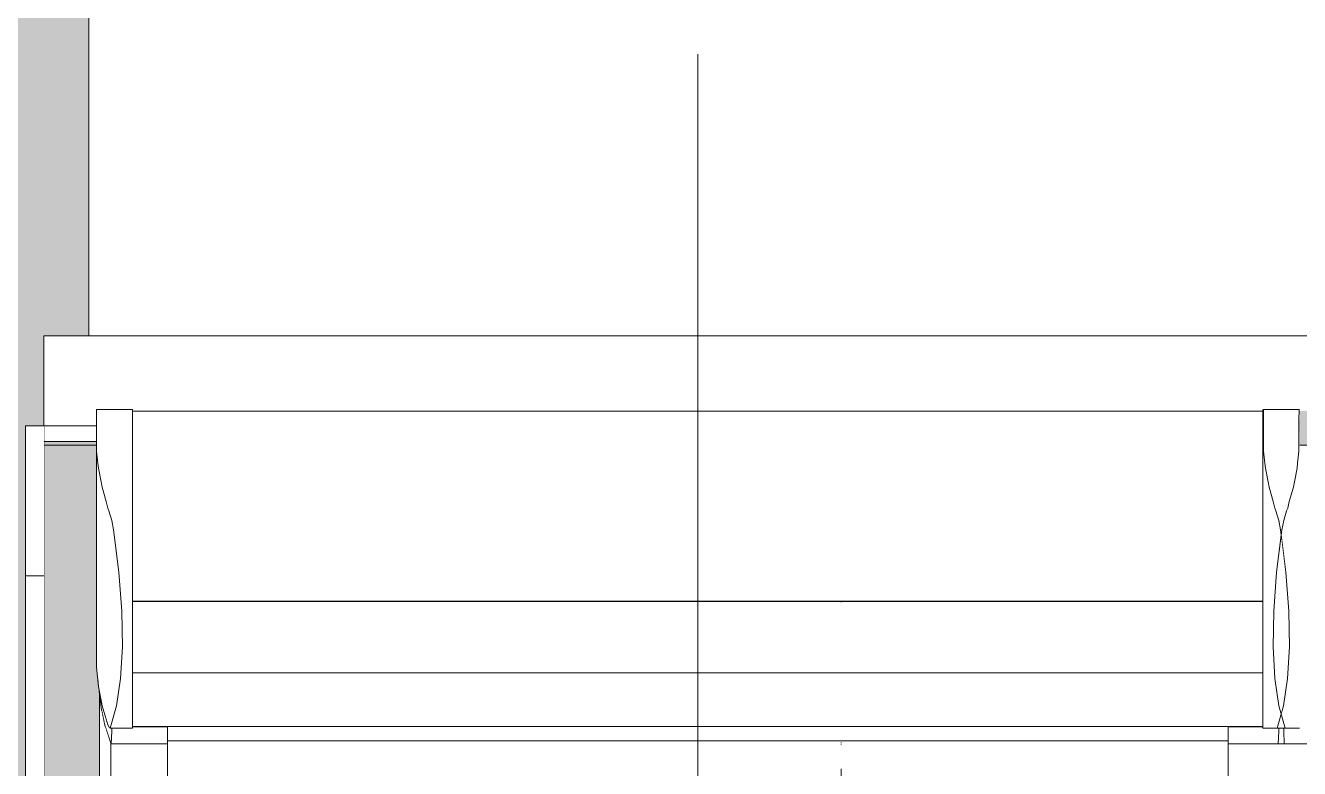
# Model space of a CAD drawing. Header units: metres. Extents: x -3 to 171, y -23 to 41.
# Drawn here: x 13.745 to 14.651, y -14.458 to -13.929 of the extents above; entities that cross this region are included whole.
import ezdxf

# ---------------------------------------------------------------- set-up
doc = ezdxf.new("R2010")
doc.units = ezdxf.units.M
doc.header["$MEASUREMENT"] = 0
doc.set_wipeout_variables(frame=1)
doc.linetypes.add('Schnittlinie', pattern=[0.006, 0.003, -0.0015, 0, -0.0015])
doc.linetypes.add('Wipeout_Contour', pattern=[1, 0, -1])
for name, color, linetype in [('6._Dach PP STG1_1_325 Dachfenster', 7, 'Continuous'), ('6._Dach PP STG1_1_330 Dachaufbau', 7, 'Continuous'), ('6._Dach PP STG1_1_851 Marker Schnitt', 7, 'Continuous')]:
    doc.layers.add(name, color=color, linetype=linetype)

msp = doc.modelspace()

# ---------------------------------------------------------------- hatches: boundary and pattern name
at = {"layer": '6._Dach PP STG1_1_330 Dachaufbau', "linetype": 'Continuous', "lineweight": 0, "true_color": 0x000000}
msp.add_hatch(color=18, dxfattribs=at).paths.add_polyline_path([(18.95005, -10.49457), (18.50784, -10.49457), (18.50784, -11.155), (18.49988, -11.155), (18.49988, -13.58499), (12.55, -13.58499), (12.55, -15.07), (13.745, -15.07), (13.745, -14.22801), (15.495, -14.22801), (15.495, -15.07), (16.21, -15.07), (16.21, -14.22801), (17.96, -14.22801), (17.96, -15.07), (18.9348, -15.07)])

# ---------------------------------------------------------------- linework, layer by layer
at = {"layer": '6._Dach PP STG1_1_330 Dachaufbau', "color": 7, "linetype": 'Continuous', "lineweight": 18, "ltscale": 1000, "flags": 128}
msp.add_lwpolyline([(15.495, -14.22801), (13.745, -14.22801)], dxfattribs=at)
at = {"layer": '6._Dach PP STG1_1_851 Marker Schnitt', "color": 7, "linetype": 'Schnittlinie', "lineweight": 13, "ltscale": 1000}
msp.add_line((14.32503, 4.805), (14.32503, -22.52309), dxfattribs=at)

# ---------------------------------------------------------------- next in the draw order: wipeouts: each hides what was drawn before it
at = {"color": 254, "linetype": 'Wipeout_Contour', "lineweight": 0, "ltscale": 369.547565}
msp.add_wipeout([(13.75815, -14.15023), (13.75815, -14.2255), (13.79551, -14.2255), (13.79551, -14.20473), (13.79551, -14.20261), (13.82115, -14.20261), (13.82115, -14.20381), (14.62515, -14.20381), (14.62515, -14.20261), (14.65115, -14.20261), (14.65115, -14.20381), (15.45515, -14.20381), (15.45515, -14.20261), (15.48078, -14.20261), (15.48078, -14.20473), (15.48078, -14.2255), (15.495, -14.2255), (15.495, -14.15023)], dxfattribs=at).dxf.layer = '6._Dach PP STG1_1_325 Dachfenster'
at = {"color": 254, "linetype": 'Wipeout_Contour', "lineweight": 0, "ltscale": 102.216435}
msp.add_wipeout([(14.62515, -14.26816), (14.62515, -14.27474), (14.63431, -14.27474), (14.63355, -14.27283), (14.63243, -14.26816)], dxfattribs=at).dxf.layer = '6._Dach PP STG1_1_325 Dachfenster'
at = {"color": 254, "linetype": 'Wipeout_Contour', "lineweight": 0, "ltscale": 101.90085}
msp.add_wipeout([(14.62515, -14.28817), (14.62515, -14.31829), (14.63484, -14.31829), (14.63815, -14.29168), (14.63771, -14.28817)], dxfattribs=at).dxf.layer = '6._Dach PP STG1_1_325 Dachfenster'
at = {"color": 254, "linetype": 'Wipeout_Contour', "lineweight": 0, "ltscale": 102.539079}
msp.add_wipeout([(14.62515, -14.42938), (14.63529, -14.42938), (14.63815, -14.41924), (14.6365, -14.4134), (14.62515, -14.4134)], dxfattribs=at).dxf.layer = '6._Dach PP STG1_1_325 Dachfenster'

# ---------------------------------------------------------------- next in the draw order: hatches: boundary and pattern name
at = {"layer": '6._Dach PP STG1_1_325 Dachfenster', "linetype": 'Continuous', "lineweight": 0, "true_color": 0x000000}
msp.add_hatch(color=18, dxfattribs=at).paths.add_polyline_path([(13.75815, -14.22551), (13.75815, -14.84386), (13.79765, -14.84386), (13.79765, -14.40484), (13.79745, -14.40295), (13.79685, -14.39979), (13.79555, -14.38588), (13.79555, -14.37759), (13.79555, -14.36991), (13.79551, -14.29683), (13.79551, -14.28644), (13.79551, -14.28437), (13.79551, -14.22551)])

# ---------------------------------------------------------------- next in the draw order: linework, layer by layer
at = {"layer": '6._Dach PP STG1_1_325 Dachfenster', "color": 7, "linetype": 'Continuous', "lineweight": 13, "ltscale": 1000, "true_color": 0xf4f4f4, "flags": 128}
for points in [[(13.75815, -14.15023), (13.75815, -14.2255)], [(13.75815, -14.2255), (13.79551, -14.2255)], [(13.75815, -14.84386), (13.75815, -14.22551)], [(13.75815, -14.22551), (13.79551, -14.22551)]]:
    msp.add_lwpolyline(points, dxfattribs=at)

# ---------------------------------------------------------------- next in the draw order: wipeouts: each hides what was drawn before it
at = {"color": 254, "linetype": 'Wipeout_Contour', "lineweight": 0, "ltscale": 122.694494}
msp.add_wipeout([(15.51815, -13.5322), (13.79, -13.5322), (13.79, -14.15023), (15.495, -14.15023), (15.495, -14.15444), (15.51815, -14.15444)], dxfattribs=at).dxf.layer = '6._Dach PP STG1_1_325 Dachfenster'
at = {"color": 254, "linetype": 'Wipeout_Contour', "lineweight": 0, "ltscale": 79.271113}
msp.add_wipeout([(13.79551, -14.20261), (13.79552, -14.20997), (13.82115, -14.20997), (13.82115, -14.20261)], dxfattribs=at).dxf.layer = '6._Dach PP STG1_1_325 Dachfenster'
at = {"color": 254, "linetype": 'Wipeout_Contour', "lineweight": 0, "ltscale": 61.187491}
msp.add_wipeout([(14.62515, -14.20261), (14.62515, -14.20997), (14.62551, -14.20261)], dxfattribs=at).dxf.layer = '6._Dach PP STG1_1_325 Dachfenster'
at = {"color": 254, "linetype": 'Wipeout_Contour', "lineweight": 0, "ltscale": 61.222876}
msp.add_wipeout([(14.62515, -14.21873), (14.62515, -14.22906), (14.62553, -14.21873)], dxfattribs=at).dxf.layer = '6._Dach PP STG1_1_325 Dachfenster'
at = {"color": 254, "linetype": 'Wipeout_Contour', "lineweight": 0, "ltscale": 101.819837}
msp.add_wipeout([(14.62515, -14.26816), (14.64386, -14.26816), (14.64685, -14.2578), (14.64753, -14.25402), (14.62515, -14.25402)], dxfattribs=at).dxf.layer = '6._Dach PP STG1_1_325 Dachfenster'
at = {"color": 254, "linetype": 'Wipeout_Contour', "lineweight": 0, "ltscale": 81.892697}
msp.add_wipeout([(14.62515, -14.2816), (14.62515, -14.28817), (14.63771, -14.28817), (14.63639, -14.2816)], dxfattribs=at).dxf.layer = '6._Dach PP STG1_1_325 Dachfenster'
at = {"color": 254, "linetype": 'Wipeout_Contour', "lineweight": 0, "ltscale": 82.329782}
msp.add_wipeout([(14.62515, -14.39403), (14.62515, -14.4134), (14.6365, -14.4134), (14.63361, -14.39403)], dxfattribs=at).dxf.layer = '6._Dach PP STG1_1_325 Dachfenster'
at = {"color": 254, "linetype": 'Wipeout_Contour', "lineweight": 0, "ltscale": 82.217156}
msp.add_wipeout([(14.60035, -14.43142), (14.60035, -14.44058), (14.64031, -14.44058), (14.63995, -14.43142)], dxfattribs=at).dxf.layer = '6._Dach PP STG1_1_325 Dachfenster'

# ---------------------------------------------------------------- next in the draw order: linework, layer by layer
at = {"layer": '6._Dach PP STG1_1_325 Dachfenster', "color": 7, "linetype": 'Continuous', "lineweight": 13, "ltscale": 1000, "true_color": 0xf4f4f4, "flags": 128}
for points in [[(13.79, -14.15023), (13.79, -13.5322)], [(15.495, -14.15023), (13.75815, -14.15023)]]:
    msp.add_lwpolyline(points, dxfattribs=at)
at = {"layer": '6._Dach PP STG1_1_325 Dachfenster', "color": 7, "linetype": 'Continuous', "lineweight": 13, "ltscale": 1000, "flags": 128}
msp.add_lwpolyline([(13.79551, -14.20473), (13.79551, -14.20261)], dxfattribs=at)

# ---------------------------------------------------------------- next in the draw order: wipeouts: each hides what was drawn before it
at = {"color": 254, "linetype": 'Wipeout_Contour', "lineweight": 0, "ltscale": 79.294284}
msp.add_wipeout([(13.79552, -14.20997), (13.79553, -14.21873), (13.82115, -14.21873), (13.82115, -14.20997)], dxfattribs=at).dxf.layer = '6._Dach PP STG1_1_325 Dachfenster'
at = {"color": 254, "linetype": 'Wipeout_Contour', "lineweight": 0, "ltscale": 81.641046}
msp.add_wipeout([(14.62515, -14.20997), (14.62515, -14.21873), (14.65076, -14.21873), (14.65077, -14.20997)], dxfattribs=at).dxf.layer = '6._Dach PP STG1_1_325 Dachfenster'
at = {"color": 254, "linetype": 'Wipeout_Contour', "lineweight": 0, "ltscale": 98.893867}
msp.add_wipeout([(13.79555, -14.23224), (13.79555, -14.38588), (13.79685, -14.39979), (13.79685, -14.24443), (13.7965, -14.24087)], dxfattribs=at).dxf.layer = '6._Dach PP STG1_1_325 Dachfenster'
at = {"color": 254, "linetype": 'Wipeout_Contour', "lineweight": 0, "ltscale": 101.630557}
msp.add_wipeout([(14.62515, -14.22906), (14.62515, -14.24087), (14.6498, -14.24087), (14.65075, -14.23224), (14.65075, -14.22906)], dxfattribs=at).dxf.layer = '6._Dach PP STG1_1_325 Dachfenster'
at = {"color": 254, "linetype": 'Wipeout_Contour', "lineweight": 0, "ltscale": 81.929252}
msp.add_wipeout([(14.62515, -14.27474), (14.62515, -14.2816), (14.63639, -14.2816), (14.63431, -14.27474)], dxfattribs=at).dxf.layer = '6._Dach PP STG1_1_325 Dachfenster'
at = {"color": 254, "linetype": 'Wipeout_Contour', "lineweight": 0, "ltscale": 80.21377}
msp.add_wipeout([(13.745, -14.32091), (13.745, -14.84205), (13.75815, -14.84205), (13.75815, -14.32091)], dxfattribs=at).dxf.layer = '6._Dach PP STG1_1_325 Dachfenster'
at = {"color": 254, "linetype": 'Wipeout_Contour', "lineweight": 0, "ltscale": 82.193653}
msp.add_wipeout([(14.62515, -14.39403), (14.63361, -14.39403), (14.63233, -14.37154), (14.62515, -14.37154)], dxfattribs=at).dxf.layer = '6._Dach PP STG1_1_325 Dachfenster'
at = {"color": 254, "linetype": 'Wipeout_Contour', "lineweight": 0, "ltscale": 122.840383}
msp.add_wipeout([(14.60035, -14.43142), (14.63995, -14.43142), (14.63995, -14.42938), (14.62515, -14.42938), (14.62515, -14.42846), (14.60035, -14.42846)], dxfattribs=at).dxf.layer = '6._Dach PP STG1_1_325 Dachfenster'
at = {"color": 254, "linetype": 'Wipeout_Contour', "lineweight": 0, "ltscale": 83.046982}
msp.add_wipeout([(14.60205, -14.44058), (14.60205, -15.01247), (14.63745, -15.01247), (14.63745, -14.44058)], dxfattribs=at).dxf.layer = '6._Dach PP STG1_1_325 Dachfenster'

# ---------------------------------------------------------------- next in the draw order: wipeouts: each hides what was drawn before it
at = {"color": 254, "linetype": 'Wipeout_Contour', "lineweight": 0, "ltscale": 80.467263}
msp.add_wipeout([(13.82115, -14.21131), (14.62515, -14.21131), (14.62515, -14.20381), (13.82115, -14.20381)], dxfattribs=at).dxf.layer = '6._Dach PP STG1_1_325 Dachfenster'
at = {"color": 254, "linetype": 'Wipeout_Contour', "lineweight": 0, "ltscale": 79.292125}
msp.add_wipeout([(13.745, -14.21437), (13.745, -14.32091), (13.75815, -14.32091), (13.75815, -14.21437)], dxfattribs=at).dxf.layer = '6._Dach PP STG1_1_325 Dachfenster'
at = {"color": 254, "linetype": 'Wipeout_Contour', "lineweight": 0, "ltscale": 79.321716}
msp.add_wipeout([(13.79553, -14.21873), (13.79554, -14.22906), (13.82115, -14.22906), (13.82115, -14.21873)], dxfattribs=at).dxf.layer = '6._Dach PP STG1_1_325 Dachfenster'
at = {"color": 254, "linetype": 'Wipeout_Contour', "lineweight": 0, "ltscale": 98.953317}
msp.add_wipeout([(13.79876, -14.25402), (13.79685, -14.24443), (13.79685, -14.39979), (13.79945, -14.41344), (13.79945, -14.2578)], dxfattribs=at).dxf.layer = '6._Dach PP STG1_1_325 Dachfenster'
at = {"color": 254, "linetype": 'Wipeout_Contour', "lineweight": 0, "ltscale": 101.719885}
msp.add_wipeout([(14.62515, -14.25402), (14.64753, -14.25402), (14.64945, -14.24443), (14.6498, -14.24087), (14.62515, -14.24087)], dxfattribs=at).dxf.layer = '6._Dach PP STG1_1_325 Dachfenster'
at = {"color": 254, "linetype": 'Wipeout_Contour', "lineweight": 0, "ltscale": 82.056821}
msp.add_wipeout([(14.62515, -14.34615), (14.62515, -14.37154), (14.63233, -14.37154), (14.63276, -14.34615)], dxfattribs=at).dxf.layer = '6._Dach PP STG1_1_325 Dachfenster'
at = {"color": 254, "linetype": 'Wipeout_Contour', "lineweight": 0, "ltscale": 60.933229}
msp.add_wipeout([(14.62515, -14.42818), (14.60035, -14.42818), (14.62515, -14.42846)], dxfattribs=at).dxf.layer = '6._Dach PP STG1_1_325 Dachfenster'
at = {"color": 254, "linetype": 'Wipeout_Contour', "lineweight": 0, "ltscale": 82.991448}
msp.add_wipeout([(14.60035, -14.44058), (14.60035, -15.01121), (14.60205, -15.01247), (14.60205, -14.44058)], dxfattribs=at).dxf.layer = '6._Dach PP STG1_1_325 Dachfenster'

# ---------------------------------------------------------------- next in the draw order: linework, layer by layer
at = {"layer": '6._Dach PP STG1_1_325 Dachfenster', "color": 7, "linetype": 'Continuous', "lineweight": 13, "ltscale": 1000, "flags": 128}
for points in [[(13.79551, -14.20261), (13.82115, -14.20261)], [(13.745, -14.21437), (13.745, -14.32091)], [(13.79551, -14.21437), (13.75815, -14.21437), (13.745, -14.21437)], [(13.745, -14.32091), (13.745, -14.84205)], [(13.75815, -14.32091), (13.745, -14.32091)]]:
    msp.add_lwpolyline(points, dxfattribs=at)

# ---------------------------------------------------------------- next in the draw order: wipeouts: each hides what was drawn before it
at = {"color": 254, "linetype": 'Wipeout_Contour', "lineweight": 0, "ltscale": 80.490174}
msp.add_wipeout([(14.62515, -14.21131), (13.82115, -14.21131), (13.82115, -14.22001), (14.62515, -14.22001)], dxfattribs=at).dxf.layer = '6._Dach PP STG1_1_325 Dachfenster'
at = {"color": 254, "linetype": 'Wipeout_Contour', "lineweight": 0, "ltscale": 99.338771}
msp.add_wipeout([(13.79555, -14.23224), (13.7965, -14.24087), (13.82115, -14.24087), (13.82115, -14.22906), (13.79554, -14.22906)], dxfattribs=at).dxf.layer = '6._Dach PP STG1_1_325 Dachfenster'
at = {"color": 254, "linetype": 'Wipeout_Contour', "lineweight": 0, "ltscale": 99.032977}
msp.add_wipeout([(13.79945, -14.2578), (13.79945, -14.41344), (13.80355, -14.42693), (13.80355, -14.27283), (13.80243, -14.26816)], dxfattribs=at).dxf.layer = '6._Dach PP STG1_1_325 Dachfenster'
at = {"color": 254, "linetype": 'Wipeout_Contour', "lineweight": 0, "ltscale": 82.094347}
msp.add_wipeout([(14.62515, -14.31829), (14.62515, -14.34615), (14.63276, -14.34615), (14.63484, -14.31829)], dxfattribs=at).dxf.layer = '6._Dach PP STG1_1_325 Dachfenster'

# ---------------------------------------------------------------- next in the draw order: linework, layer by layer
at = {"layer": '6._Dach PP STG1_1_325 Dachfenster', "color": 7, "linetype": 'Continuous', "lineweight": 13, "ltscale": 1000, "flags": 128}
for points in [[(13.79551, -14.29623), (13.79555, -14.36991)], [(13.79555, -14.38455), (13.79555, -14.36991)]]:
    msp.add_lwpolyline(points, dxfattribs=at)

# ---------------------------------------------------------------- next in the draw order: wipeouts: each hides what was drawn before it
at = {"color": 254, "linetype": 'Wipeout_Contour', "lineweight": 0, "ltscale": 81.619106}
msp.add_wipeout([(14.65115, -14.20261), (14.62551, -14.20261), (14.62552, -14.20997), (14.65115, -14.20997)], dxfattribs=at).dxf.layer = '6._Dach PP STG1_1_325 Dachfenster'
at = {"color": 254, "linetype": 'Wipeout_Contour', "lineweight": 0, "ltscale": 80.516998}
msp.add_wipeout([(14.62515, -14.22001), (13.82115, -14.22001), (13.82115, -14.23026), (14.62515, -14.23026)], dxfattribs=at).dxf.layer = '6._Dach PP STG1_1_325 Dachfenster'
at = {"color": 254, "linetype": 'Wipeout_Contour', "lineweight": 0, "ltscale": 99.339271}
msp.add_wipeout([(13.7965, -14.24087), (13.79685, -14.24443), (13.79876, -14.25402), (13.82115, -14.25402), (13.82115, -14.24087)], dxfattribs=at).dxf.layer = '6._Dach PP STG1_1_325 Dachfenster'
at = {"color": 254, "linetype": 'Wipeout_Contour', "lineweight": 0, "ltscale": 239.758314}
msp.add_wipeout([(13.80355, -14.27283), (13.80355, -14.42693), (13.80465, -14.4291), (13.80529, -14.42938), (13.80979, -14.4134), (13.81268, -14.39403), (13.81396, -14.37154), (13.81353, -14.34615), (13.81145, -14.31829), (13.80771, -14.28817), (13.80639, -14.2816), (13.80431, -14.27474)], dxfattribs=at).dxf.layer = '6._Dach PP STG1_1_325 Dachfenster'
at = {"color": 254, "linetype": 'Wipeout_Contour', "lineweight": 0, "ltscale": 143.982013}
msp.add_wipeout([(14.63233, -14.37154), (14.63361, -14.39403), (14.6365, -14.4134), (14.63815, -14.41924), (14.63815, -14.29168), (14.63484, -14.31829), (14.63276, -14.34615)], dxfattribs=at).dxf.layer = '6._Dach PP STG1_1_325 Dachfenster'

# ---------------------------------------------------------------- next in the draw order: linework, layer by layer
at = {"layer": '6._Dach PP STG1_1_325 Dachfenster', "color": 7, "linetype": 'Continuous', "lineweight": 13, "ltscale": 1000, "flags": 128}
for points in [[(13.82115, -14.20381), (14.62515, -14.20381)], [(14.65115, -14.20261), (14.62551, -14.20261)]]:
    msp.add_lwpolyline(points, dxfattribs=at)

# ---------------------------------------------------------------- next in the draw order: wipeouts: each hides what was drawn before it
at = {"color": 254, "linetype": 'Wipeout_Contour', "lineweight": 0, "ltscale": 61.240923}
msp.add_wipeout([(14.65077, -14.20997), (14.65076, -14.21873), (14.65115, -14.20997)], dxfattribs=at).dxf.layer = '6._Dach PP STG1_1_325 Dachfenster'
at = {"color": 254, "linetype": 'Wipeout_Contour', "lineweight": 0, "ltscale": 80.548129}
msp.add_wipeout([(14.62515, -14.23026), (13.82115, -14.23026), (13.82115, -14.242), (14.62515, -14.242)], dxfattribs=at).dxf.layer = '6._Dach PP STG1_1_325 Dachfenster'
at = {"color": 254, "linetype": 'Wipeout_Contour', "lineweight": 0, "ltscale": 99.329594}
msp.add_wipeout([(13.79876, -14.25402), (13.79945, -14.2578), (13.80243, -14.26816), (13.82115, -14.26816), (13.82115, -14.25402)], dxfattribs=at).dxf.layer = '6._Dach PP STG1_1_325 Dachfenster'
at = {"color": 254, "linetype": 'Wipeout_Contour', "lineweight": 0, "ltscale": 143.926268}
msp.add_wipeout([(14.63815, -14.41924), (14.63979, -14.4134), (14.64268, -14.39403), (14.64396, -14.37154), (14.64353, -14.34615), (14.64145, -14.31829), (14.63815, -14.29168)], dxfattribs=at).dxf.layer = '6._Dach PP STG1_1_325 Dachfenster'
at = {"color": 254, "linetype": 'Wipeout_Contour', "lineweight": 0, "ltscale": 79.508232}
msp.add_wipeout([(13.81353, -14.34615), (13.82115, -14.34615), (13.82115, -14.31829), (13.81145, -14.31829)], dxfattribs=at).dxf.layer = '6._Dach PP STG1_1_325 Dachfenster'
at = {"color": 254, "linetype": 'Wipeout_Contour', "lineweight": 0, "ltscale": 79.704235}
msp.add_wipeout([(13.80979, -14.4134), (13.80529, -14.42938), (13.82115, -14.42938), (13.82115, -14.4134)], dxfattribs=at).dxf.layer = '6._Dach PP STG1_1_325 Dachfenster'

# ---------------------------------------------------------------- next in the draw order: linework, layer by layer
at = {"layer": '6._Dach PP STG1_1_325 Dachfenster', "color": 7, "linetype": 'Continuous', "lineweight": 13, "ltscale": 1000, "flags": 128}
msp.add_lwpolyline([(13.79551, -14.29623), (13.79551, -14.20473)], dxfattribs=at)

# ---------------------------------------------------------------- next in the draw order: wipeouts: each hides what was drawn before it
at = {"color": 254, "linetype": 'Wipeout_Contour', "lineweight": 0, "ltscale": 81.668256}
msp.add_wipeout([(14.62553, -14.21873), (14.62554, -14.22906), (14.65115, -14.22906), (14.65115, -14.21873)], dxfattribs=at).dxf.layer = '6._Dach PP STG1_1_325 Dachfenster'
at = {"color": 254, "linetype": 'Wipeout_Contour', "lineweight": 0, "ltscale": 79.376933}
msp.add_wipeout([(13.80771, -14.28817), (13.81145, -14.31829), (13.82115, -14.31829), (13.82115, -14.28817)], dxfattribs=at).dxf.layer = '6._Dach PP STG1_1_325 Dachfenster'
at = {"color": 254, "linetype": 'Wipeout_Contour', "lineweight": 0, "ltscale": 81.84223}
msp.add_wipeout([(14.64353, -14.34615), (14.65115, -14.34615), (14.65115, -14.31829), (14.64145, -14.31829)], dxfattribs=at).dxf.layer = '6._Dach PP STG1_1_325 Dachfenster'
at = {"color": 254, "linetype": 'Wipeout_Contour', "lineweight": 0, "ltscale": 79.679147}
msp.add_wipeout([(13.81268, -14.39403), (13.80979, -14.4134), (13.82115, -14.4134), (13.82115, -14.39403)], dxfattribs=at).dxf.layer = '6._Dach PP STG1_1_325 Dachfenster'
at = {"color": 254, "linetype": 'Wipeout_Contour', "lineweight": 0, "ltscale": 99.703405}
msp.add_wipeout([(13.79875, -14.4152), (13.80145, -14.42737), (13.80145, -14.42002), (13.79945, -14.41344), (13.79875, -14.40977)], dxfattribs=at).dxf.layer = '6._Dach PP STG1_1_325 Dachfenster'
at = {"color": 254, "linetype": 'Wipeout_Contour', "lineweight": 0, "ltscale": 82.029488}
msp.add_wipeout([(14.63979, -14.4134), (14.63529, -14.42938), (14.65115, -14.42938), (14.65115, -14.4134)], dxfattribs=at).dxf.layer = '6._Dach PP STG1_1_325 Dachfenster'

# ---------------------------------------------------------------- next in the draw order: wipeouts: each hides what was drawn before it
at = {"color": 254, "linetype": 'Wipeout_Contour', "lineweight": 0, "ltscale": 81.407233}
msp.add_wipeout([(14.6498, -14.24087), (14.65115, -14.24087), (14.65115, -14.22906), (14.65075, -14.23224)], dxfattribs=at).dxf.layer = '6._Dach PP STG1_1_325 Dachfenster'
at = {"color": 254, "linetype": 'Wipeout_Contour', "lineweight": 0, "ltscale": 79.45073}
msp.add_wipeout([(13.80639, -14.2816), (13.80771, -14.28817), (13.82115, -14.28817), (13.82115, -14.2816)], dxfattribs=at).dxf.layer = '6._Dach PP STG1_1_325 Dachfenster'
at = {"color": 254, "linetype": 'Wipeout_Contour', "lineweight": 0, "ltscale": 81.71189}
msp.add_wipeout([(14.65115, -14.28817), (14.63771, -14.28817), (14.64145, -14.31829), (14.65115, -14.31829)], dxfattribs=at).dxf.layer = '6._Dach PP STG1_1_325 Dachfenster'
at = {"color": 254, "linetype": 'Wipeout_Contour', "lineweight": 0, "ltscale": 79.695631}
msp.add_wipeout([(13.81268, -14.39403), (13.82115, -14.39403), (13.82115, -14.37154), (13.81396, -14.37154)], dxfattribs=at).dxf.layer = '6._Dach PP STG1_1_325 Dachfenster'
at = {"color": 254, "linetype": 'Wipeout_Contour', "lineweight": 0, "ltscale": 82.006594}
msp.add_wipeout([(14.64268, -14.39403), (14.63979, -14.4134), (14.65115, -14.4134), (14.65115, -14.39403)], dxfattribs=at).dxf.layer = '6._Dach PP STG1_1_325 Dachfenster'
at = {"color": 254, "linetype": 'Wipeout_Contour', "lineweight": 0, "ltscale": 59.575838}
msp.add_wipeout([(13.79745, -14.40294), (13.79875, -14.4152), (13.79875, -14.40977)], dxfattribs=at).dxf.layer = '6._Dach PP STG1_1_325 Dachfenster'
at = {"color": 254, "linetype": 'Wipeout_Contour', "lineweight": 0, "ltscale": 119.396876}
msp.add_wipeout([(13.80145, -14.42737), (13.80545, -14.43932), (13.80545, -14.42938), (13.80465, -14.4291), (13.80355, -14.42693), (13.80145, -14.42002)], dxfattribs=at).dxf.layer = '6._Dach PP STG1_1_325 Dachfenster'
at = {"color": 254, "linetype": 'Wipeout_Contour', "lineweight": 0, "ltscale": 82.310931}
msp.add_wipeout([(14.63995, -14.43142), (14.64031, -14.44058), (14.67595, -14.44058), (14.67595, -14.43142)], dxfattribs=at).dxf.layer = '6._Dach PP STG1_1_325 Dachfenster'

# ---------------------------------------------------------------- next in the draw order: wipeouts: each hides what was drawn before it
at = {"color": 254, "linetype": 'Wipeout_Contour', "lineweight": 0, "ltscale": 101.559225}
msp.add_wipeout([(14.64753, -14.25402), (14.65115, -14.25402), (14.65115, -14.24087), (14.6498, -14.24087), (14.64945, -14.24443)], dxfattribs=at).dxf.layer = '6._Dach PP STG1_1_325 Dachfenster'
at = {"color": 254, "linetype": 'Wipeout_Contour', "lineweight": 0, "ltscale": 79.405258}
msp.add_wipeout([(13.80431, -14.27474), (13.80639, -14.2816), (13.82115, -14.2816), (13.82115, -14.27474)], dxfattribs=at).dxf.layer = '6._Dach PP STG1_1_325 Dachfenster'
at = {"color": 254, "linetype": 'Wipeout_Contour', "lineweight": 0, "ltscale": 80.7365}
msp.add_wipeout([(14.62515, -14.28761), (13.82115, -14.28761), (13.82115, -14.31738), (14.62515, -14.31738)], dxfattribs=at).dxf.layer = '6._Dach PP STG1_1_325 Dachfenster'
at = {"color": 254, "linetype": 'Wipeout_Contour', "lineweight": 0, "ltscale": 81.790952}
msp.add_wipeout([(14.63639, -14.2816), (14.63771, -14.28817), (14.65115, -14.28817), (14.65115, -14.2816)], dxfattribs=at).dxf.layer = '6._Dach PP STG1_1_325 Dachfenster'
at = {"color": 254, "linetype": 'Wipeout_Contour', "lineweight": 0, "ltscale": 79.6965}
msp.add_wipeout([(13.81396, -14.37154), (13.82115, -14.37154), (13.82115, -14.34615), (13.81353, -14.34615)], dxfattribs=at).dxf.layer = '6._Dach PP STG1_1_325 Dachfenster'
at = {"color": 254, "linetype": 'Wipeout_Contour', "lineweight": 0, "ltscale": 82.026931}
msp.add_wipeout([(14.64268, -14.39403), (14.65115, -14.39403), (14.65115, -14.37154), (14.64396, -14.37154)], dxfattribs=at).dxf.layer = '6._Dach PP STG1_1_325 Dachfenster'
at = {"color": 254, "linetype": 'Wipeout_Contour', "lineweight": 0, "ltscale": 81.017311}
msp.add_wipeout([(13.82115, -14.39084), (13.82115, -14.41206), (14.62515, -14.41206), (14.62515, -14.39084)], dxfattribs=at).dxf.layer = '6._Dach PP STG1_1_325 Dachfenster'
at = {"color": 254, "linetype": 'Wipeout_Contour', "lineweight": 0, "ltscale": 100.04271}
msp.add_wipeout([(13.79765, -14.97514), (13.79895, -14.98739), (13.79895, -14.4161), (13.79875, -14.4152), (13.79765, -14.40484)], dxfattribs=at).dxf.layer = '6._Dach PP STG1_1_325 Dachfenster'
at = {"color": 254, "linetype": 'Wipeout_Contour', "lineweight": 0, "ltscale": 79.975469}
msp.add_wipeout([(13.80635, -14.43142), (13.80598, -14.44058), (13.84595, -14.44058), (13.84595, -14.43142)], dxfattribs=at).dxf.layer = '6._Dach PP STG1_1_325 Dachfenster'
at = {"color": 254, "linetype": 'Wipeout_Contour', "lineweight": 0, "ltscale": 123.432522}
msp.add_wipeout([(14.63995, -14.42938), (14.63995, -14.43142), (14.67595, -14.43142), (14.67595, -14.42846), (14.65115, -14.42846), (14.65115, -14.42938)], dxfattribs=at).dxf.layer = '6._Dach PP STG1_1_325 Dachfenster'
at = {"color": 254, "linetype": 'Wipeout_Contour', "lineweight": 0, "ltscale": 83.148773}
msp.add_wipeout([(14.63745, -14.44058), (14.63745, -15.01247), (14.67425, -15.01247), (14.67425, -14.44058)], dxfattribs=at).dxf.layer = '6._Dach PP STG1_1_325 Dachfenster'

# ---------------------------------------------------------------- next in the draw order: linework, layer by layer
at = {"layer": '6._Dach PP STG1_1_325 Dachfenster', "color": 7, "linetype": 'Continuous', "lineweight": 13, "ltscale": 1000, "flags": 128}
for points in [[(14.63598, -14.44058), (14.63635, -14.43142), (14.63635, -14.42938)], [(14.63995, -14.42938), (14.63995, -14.43142), (14.64031, -14.44058)]]:
    msp.add_lwpolyline(points, dxfattribs=at)

# ---------------------------------------------------------------- next in the draw order: wipeouts: each hides what was drawn before it
at = {"color": 254, "linetype": 'Wipeout_Contour', "lineweight": 0, "ltscale": 101.774844}
msp.add_wipeout([(14.64386, -14.26816), (14.65115, -14.26816), (14.65115, -14.25402), (14.64753, -14.25402), (14.64685, -14.2578)], dxfattribs=at).dxf.layer = '6._Dach PP STG1_1_325 Dachfenster'
at = {"color": 254, "linetype": 'Wipeout_Contour', "lineweight": 0, "ltscale": 99.71285}
msp.add_wipeout([(13.80243, -14.26816), (13.80355, -14.27283), (13.80431, -14.27474), (13.82115, -14.27474), (13.82115, -14.26816)], dxfattribs=at).dxf.layer = '6._Dach PP STG1_1_325 Dachfenster'
at = {"color": 254, "linetype": 'Wipeout_Contour', "lineweight": 0, "ltscale": 81.745268}
msp.add_wipeout([(14.63431, -14.27474), (14.63639, -14.2816), (14.65115, -14.2816), (14.65115, -14.27474)], dxfattribs=at).dxf.layer = '6._Dach PP STG1_1_325 Dachfenster'
at = {"color": 254, "linetype": 'Wipeout_Contour', "lineweight": 0, "ltscale": 80.809297}
msp.add_wipeout([(14.62515, -14.31738), (13.82115, -14.31738), (13.82115, -14.33908), (14.62515, -14.33908)], dxfattribs=at).dxf.layer = '6._Dach PP STG1_1_325 Dachfenster'
at = {"color": 254, "linetype": 'Wipeout_Contour', "lineweight": 0, "ltscale": 82.031588}
msp.add_wipeout([(14.64396, -14.37154), (14.65115, -14.37154), (14.65115, -14.34615), (14.64353, -14.34615)], dxfattribs=at).dxf.layer = '6._Dach PP STG1_1_325 Dachfenster'
at = {"color": 254, "linetype": 'Wipeout_Contour', "lineweight": 0, "ltscale": 80.98543}
msp.add_wipeout([(13.82115, -14.39), (13.82115, -14.39084), (14.62515, -14.39084), (14.62515, -14.39)], dxfattribs=at).dxf.layer = '6._Dach PP STG1_1_325 Dachfenster'
at = {"color": 254, "linetype": 'Wipeout_Contour', "lineweight": 0, "ltscale": 99.578429}
msp.add_wipeout([(13.80545, -14.43932), (13.8059, -14.4405), (13.80635, -14.43142), (13.80635, -14.42938), (13.80545, -14.42938)], dxfattribs=at).dxf.layer = '6._Dach PP STG1_1_325 Dachfenster'
at = {"color": 254, "linetype": 'Wipeout_Contour', "lineweight": 0, "ltscale": 62.438435}
msp.add_wipeout([(14.65115, -14.42846), (14.67595, -14.42846), (14.65115, -14.42818)], dxfattribs=at).dxf.layer = '6._Dach PP STG1_1_325 Dachfenster'

# ---------------------------------------------------------------- next in the draw order: wipeouts: each hides what was drawn before it
at = {"color": 254, "linetype": 'Wipeout_Contour', "lineweight": 0, "ltscale": 80.62132}
msp.add_wipeout([(13.82115, -14.26901), (14.62515, -14.26901), (14.62515, -14.25494), (13.82115, -14.25494)], dxfattribs=at).dxf.layer = '6._Dach PP STG1_1_325 Dachfenster'
at = {"color": 254, "linetype": 'Wipeout_Contour', "lineweight": 0, "ltscale": 102.644184}
msp.add_wipeout([(14.63243, -14.26816), (14.63355, -14.27283), (14.63431, -14.27474), (14.65115, -14.27474), (14.65115, -14.26816)], dxfattribs=at).dxf.layer = '6._Dach PP STG1_1_325 Dachfenster'
at = {"color": 254, "linetype": 'Wipeout_Contour', "lineweight": 0, "ltscale": 80.951417}
msp.add_wipeout([(13.82115, -14.36652), (13.82115, -14.39), (14.62515, -14.39), (14.62515, -14.36652)], dxfattribs=at).dxf.layer = '6._Dach PP STG1_1_325 Dachfenster'
at = {"color": 254, "linetype": 'Wipeout_Contour', "lineweight": 0, "ltscale": 100.040161}
msp.add_wipeout([(13.79895, -14.4161), (13.79895, -14.98739), (13.80165, -14.99956), (13.80165, -14.42797), (13.80145, -14.42737)], dxfattribs=at).dxf.layer = '6._Dach PP STG1_1_325 Dachfenster'
at = {"color": 254, "linetype": 'Wipeout_Contour', "lineweight": 0, "ltscale": 119.826804}
msp.add_wipeout([(13.80635, -14.42938), (13.80635, -14.43142), (13.84595, -14.43142), (13.84595, -14.42846), (13.82115, -14.42846), (13.82115, -14.42938)], dxfattribs=at).dxf.layer = '6._Dach PP STG1_1_325 Dachfenster'

# ---------------------------------------------------------------- next in the draw order: linework, layer by layer
at = {"layer": '6._Dach PP STG1_1_325 Dachfenster', "color": 7, "linetype": 'Continuous', "lineweight": 13, "ltscale": 1000, "flags": 128}
for points in [[(14.65078, -14.20261), (14.65077, -14.20997), (14.65076, -14.21873), (14.65075, -14.22906), (14.65075, -14.23224), (14.6498, -14.24087), (14.64945, -14.24443), (14.64753, -14.25402), (14.64685, -14.2578), (14.64386, -14.26816), (14.64275, -14.27283), (14.64198, -14.27474), (14.6399, -14.2816), (14.63858, -14.28817), (14.63484, -14.31829), (14.63276, -14.34615), (14.63233, -14.37154), (14.63361, -14.39403), (14.6365, -14.4134), (14.641, -14.42938)], [(13.82115, -14.39), (14.62515, -14.39)]]:
    msp.add_lwpolyline(points, dxfattribs=at)

# ---------------------------------------------------------------- next in the draw order: wipeouts: each hides what was drawn before it
at = {"color": 254, "linetype": 'Wipeout_Contour', "lineweight": 0, "ltscale": 80.583066}
msp.add_wipeout([(13.82115, -14.25494), (14.62515, -14.25494), (14.62515, -14.242), (13.82115, -14.242)], dxfattribs=at).dxf.layer = '6._Dach PP STG1_1_325 Dachfenster'
at = {"color": 254, "linetype": 'Wipeout_Contour', "lineweight": 0, "ltscale": 80.649651}
msp.add_wipeout([(13.82115, -14.27509), (14.62515, -14.27509), (14.62515, -14.26901), (13.82115, -14.26901)], dxfattribs=at).dxf.layer = '6._Dach PP STG1_1_325 Dachfenster'
at = {"color": 254, "linetype": 'Wipeout_Contour', "lineweight": 0, "ltscale": 80.880673}
msp.add_wipeout([(13.82115, -14.34014), (13.82115, -14.36652), (14.62515, -14.36652), (14.62515, -14.34014)], dxfattribs=at).dxf.layer = '6._Dach PP STG1_1_325 Dachfenster'
at = {"color": 254, "linetype": 'Wipeout_Contour', "lineweight": 0, "ltscale": 81.070303}
msp.add_wipeout([(13.82115, -14.41206), (13.82115, -14.42818), (14.62515, -14.42818), (14.62515, -14.41206)], dxfattribs=at).dxf.layer = '6._Dach PP STG1_1_325 Dachfenster'
at = {"color": 254, "linetype": 'Wipeout_Contour', "lineweight": 0, "ltscale": 100.079381}
msp.add_wipeout([(13.80165, -14.42797), (13.80165, -14.99956), (13.80565, -15.01151), (13.80565, -14.43984), (13.80545, -14.43932)], dxfattribs=at).dxf.layer = '6._Dach PP STG1_1_325 Dachfenster'

# ---------------------------------------------------------------- next in the draw order: linework, layer by layer
at = {"layer": '6._Dach PP STG1_1_325 Dachfenster', "color": 7, "linetype": 'Continuous', "lineweight": 13, "ltscale": 1000, "flags": 128}
for points in [[(13.79551, -14.20261), (13.79552, -14.20997), (13.79553, -14.21873), (13.79554, -14.22906), (13.79555, -14.23224), (13.7965, -14.24087), (13.79685, -14.24443), (13.79876, -14.25402), (13.79945, -14.2578), (13.80243, -14.26816), (13.80355, -14.27283), (13.80431, -14.27474), (13.80639, -14.2816), (13.80771, -14.28817), (13.81145, -14.31829), (13.81353, -14.34615), (13.81396, -14.37154), (13.81268, -14.39403), (13.80979, -14.4134), (13.80529, -14.42938)], [(13.80465, -14.4291), (13.80355, -14.42693), (13.79945, -14.41344), (13.79685, -14.39979), (13.79555, -14.38588), (13.79555, -14.38455)], [(13.79765, -14.97514), (13.79765, -14.40484)], [(13.80465, -14.4291), (13.80529, -14.42938)], [(13.80529, -14.42938), (13.82115, -14.42938)], [(14.65115, -14.42938), (14.63529, -14.42938), (14.62515, -14.42938)]]:
    msp.add_lwpolyline(points, dxfattribs=at)

# ---------------------------------------------------------------- next in the draw order: wipeouts: each hides what was drawn before it
at = {"color": 254, "linetype": 'Wipeout_Contour', "lineweight": 0, "ltscale": 80.667384}
msp.add_wipeout([(13.82115, -14.27509), (13.82115, -14.28152), (14.62515, -14.28152), (14.62515, -14.27509)], dxfattribs=at).dxf.layer = '6._Dach PP STG1_1_325 Dachfenster'
at = {"color": 254, "linetype": 'Wipeout_Contour', "lineweight": 0, "ltscale": 80.840978}
msp.add_wipeout([(13.82115, -14.3393), (13.82115, -14.33986), (14.62515, -14.33986), (14.62515, -14.3393)], dxfattribs=at).dxf.layer = '6._Dach PP STG1_1_325 Dachfenster'
at = {"color": 254, "linetype": 'Wipeout_Contour', "lineweight": 0, "ltscale": 100.630093}
msp.add_wipeout([(13.80565, -14.43984), (13.80565, -15.01151), (13.80745, -15.01247), (13.80745, -14.44058), (13.80598, -14.44058)], dxfattribs=at).dxf.layer = '6._Dach PP STG1_1_325 Dachfenster'

# ---------------------------------------------------------------- next in the draw order: wipeouts: each hides what was drawn before it
at = {"color": 254, "linetype": 'Wipeout_Contour', "lineweight": 0, "ltscale": 80.685103}
msp.add_wipeout([(13.82115, -14.28152), (13.82115, -14.28761), (14.62515, -14.28761), (14.62515, -14.28152)], dxfattribs=at).dxf.layer = '6._Dach PP STG1_1_325 Dachfenster'
at = {"color": 254, "linetype": 'Wipeout_Contour', "lineweight": 0, "ltscale": 60.217059}
msp.add_wipeout([(14.62515, -14.33908), (13.82115, -14.33908), (14.62515, -14.3393)], dxfattribs=at).dxf.layer = '6._Dach PP STG1_1_325 Dachfenster'
at = {"color": 254, "linetype": 'Wipeout_Contour', "lineweight": 0, "ltscale": 80.842062}
msp.add_wipeout([(13.80745, -14.44058), (13.80745, -15.01247), (13.84425, -15.01247), (13.84425, -14.44058)], dxfattribs=at).dxf.layer = '6._Dach PP STG1_1_325 Dachfenster'

# ---------------------------------------------------------------- next in the draw order: linework, layer by layer
at = {"layer": '6._Dach PP STG1_1_325 Dachfenster', "color": 7, "linetype": 'Continuous', "lineweight": 13, "ltscale": 1000, "flags": 128}
for points in [[(13.82115, -14.20261), (13.82115, -14.20997), (13.82115, -14.21873), (13.82115, -14.22906), (13.82115, -14.24087), (13.82115, -14.25402), (13.82115, -14.26816), (13.82115, -14.27474), (13.82115, -14.2816), (13.82115, -14.28817), (13.82115, -14.31829), (13.82115, -14.34615), (13.82115, -14.37154), (13.82115, -14.39403), (13.82115, -14.4134), (13.82115, -14.42938)], [(14.62515, -14.20261), (14.62515, -14.20997), (14.62515, -14.21873), (14.62515, -14.22906), (14.62515, -14.24087), (14.62515, -14.25402), (14.62515, -14.26816), (14.62515, -14.27474), (14.62515, -14.2816), (14.62515, -14.28817), (14.62515, -14.31829), (14.62515, -14.34615), (14.62515, -14.37154), (14.62515, -14.39403), (14.62515, -14.4134), (14.62515, -14.42938)], [(14.62551, -14.20261), (14.62552, -14.20997), (14.62553, -14.21873), (14.62554, -14.22906), (14.62555, -14.23224), (14.6265, -14.24087), (14.62685, -14.24443), (14.62876, -14.25402), (14.62945, -14.2578), (14.63243, -14.26816), (14.63355, -14.27283), (14.63431, -14.27474), (14.63639, -14.2816), (14.63771, -14.28817), (14.64145, -14.31829), (14.64353, -14.34615), (14.64396, -14.37154), (14.64268, -14.39403), (14.63979, -14.4134), (14.63529, -14.42938)], [(13.82115, -14.33908), (14.62515, -14.33908)], [(13.79745, -14.40295), (13.79875, -14.4152), (13.80145, -14.42737), (13.80545, -14.43932), (13.8059, -14.4405)], [(13.80598, -14.44058), (13.80635, -14.43142), (13.80635, -14.42938)], [(13.80565, -15.01151), (13.80565, -14.43984)]]:
    msp.add_lwpolyline(points, dxfattribs=at)

# ---------------------------------------------------------------- next in the draw order: wipeouts: each hides what was drawn before it
at = {"color": 254, "linetype": 'Wipeout_Contour', "lineweight": 0, "ltscale": 80.891298}
msp.add_wipeout([(13.84425, -14.44058), (13.84425, -15.01247), (13.84595, -15.01121), (13.84595, -14.44058)], dxfattribs=at).dxf.layer = '6._Dach PP STG1_1_325 Dachfenster'

# ---------------------------------------------------------------- next in the draw order: wipeouts: each hides what was drawn before it
at = {"color": 254, "linetype": 'Wipeout_Contour', "lineweight": 0, "ltscale": 81.1638}
msp.add_wipeout([(13.84595, -14.4523), (13.84595, -14.45535), (14.60035, -14.45535), (14.60035, -14.4523)], dxfattribs=at).dxf.layer = '6._Dach PP STG1_1_325 Dachfenster'

# ---------------------------------------------------------------- next in the draw order: wipeouts: each hides what was drawn before it
at = {"color": 254, "linetype": 'Wipeout_Contour', "lineweight": 0, "ltscale": 81.154487}
msp.add_wipeout([(13.84595, -14.44881), (13.84595, -14.4523), (14.60035, -14.4523), (14.60035, -14.44881)], dxfattribs=at).dxf.layer = '6._Dach PP STG1_1_325 Dachfenster'

# ---------------------------------------------------------------- next in the draw order: wipeouts: each hides what was drawn before it
at = {"color": 254, "linetype": 'Wipeout_Contour', "lineweight": 0, "ltscale": 81.144214}
msp.add_wipeout([(14.60035, -14.44509), (13.84595, -14.44509), (13.84595, -14.44881), (14.60035, -14.44881)], dxfattribs=at).dxf.layer = '6._Dach PP STG1_1_325 Dachfenster'
at = {"color": 254, "linetype": 'Wipeout_Contour', "lineweight": 0, "ltscale": 81.172068}
msp.add_wipeout([(13.84595, -14.45811), (14.60035, -14.45811), (14.60035, -14.45535), (13.84595, -14.45535)], dxfattribs=at).dxf.layer = '6._Dach PP STG1_1_325 Dachfenster'

# ---------------------------------------------------------------- next in the draw order: wipeouts: each hides what was drawn before it
at = {"color": 254, "linetype": 'Wipeout_Contour', "lineweight": 0, "ltscale": 81.133389}
msp.add_wipeout([(13.84595, -14.44509), (14.60035, -14.44509), (14.60035, -14.44121), (13.84595, -14.44121)], dxfattribs=at).dxf.layer = '6._Dach PP STG1_1_325 Dachfenster'

# ---------------------------------------------------------------- next in the draw order: wipeouts: each hides what was drawn before it
at = {"color": 254, "linetype": 'Wipeout_Contour', "lineweight": 0, "ltscale": 81.125399}
msp.add_wipeout([(13.84595, -14.44062), (14.60035, -14.44062), (14.60035, -14.44012), (13.84595, -14.44012)], dxfattribs=at).dxf.layer = '6._Dach PP STG1_1_325 Dachfenster'

# ---------------------------------------------------------------- next in the draw order: wipeouts: each hides what was drawn before it
at = {"color": 254, "linetype": 'Wipeout_Contour', "lineweight": 0, "ltscale": 81.117752}
msp.add_wipeout([(13.84595, -14.43844), (14.60035, -14.43844), (14.60035, -14.43692), (13.84595, -14.43692)], dxfattribs=at).dxf.layer = '6._Dach PP STG1_1_325 Dachfenster'

# ---------------------------------------------------------------- next in the draw order: wipeouts: each hides what was drawn before it
at = {"color": 254, "linetype": 'Wipeout_Contour', "lineweight": 0, "ltscale": 81.112819}
msp.add_wipeout([(13.84595, -14.43497), (13.84595, -14.43692), (14.60035, -14.43692), (14.60035, -14.43497)], dxfattribs=at).dxf.layer = '6._Dach PP STG1_1_325 Dachfenster'

# ---------------------------------------------------------------- next in the draw order: wipeouts: each hides what was drawn before it
at = {"color": 254, "linetype": 'Wipeout_Contour', "lineweight": 0, "ltscale": 81.121241}
msp.add_wipeout([(13.84595, -14.43938), (14.60035, -14.43938), (14.60035, -14.43844), (13.84595, -14.43844)], dxfattribs=at).dxf.layer = '6._Dach PP STG1_1_325 Dachfenster'

# ---------------------------------------------------------------- next in the draw order: linework, layer by layer
at = {"layer": '6._Dach PP STG1_1_325 Dachfenster', "color": 7, "linetype": 'Continuous', "lineweight": 13, "ltscale": 1000, "flags": 128}
for points in [[(13.80598, -14.44058), (13.84595, -14.44058)], [(13.84595, -15.01121), (13.84595, -14.44058)], [(14.60035, -15.01121), (14.60035, -14.44058)], [(14.67595, -14.44058), (14.63598, -14.44058), (14.60035, -14.44058)]]:
    msp.add_lwpolyline(points, dxfattribs=at)

# ---------------------------------------------------------------- next in the draw order: wipeouts: each hides what was drawn before it
at = {"color": 254, "linetype": 'Wipeout_Contour', "lineweight": 0, "ltscale": 81.106756}
msp.add_wipeout([(13.84595, -14.43497), (14.60035, -14.43497), (14.60035, -14.43265), (13.84595, -14.43265)], dxfattribs=at).dxf.layer = '6._Dach PP STG1_1_325 Dachfenster'

# ---------------------------------------------------------------- next in the draw order: linework, layer by layer
at = {"layer": '6._Dach PP STG1_1_325 Dachfenster', "color": 7, "linetype": 'Continuous', "lineweight": 13, "ltscale": 1000, "flags": 128}
msp.add_lwpolyline([(14.60035, -14.43844), (13.84595, -14.43844)], dxfattribs=at)

# ---------------------------------------------------------------- next in the draw order: wipeouts: each hides what was drawn before it
at = {"color": 254, "linetype": 'Wipeout_Contour', "lineweight": 0, "ltscale": 81.09955}
msp.add_wipeout([(13.84595, -14.43265), (14.60035, -14.43265), (14.60035, -14.4299), (13.84595, -14.4299)], dxfattribs=at).dxf.layer = '6._Dach PP STG1_1_325 Dachfenster'

# ---------------------------------------------------------------- next in the draw order: wipeouts: each hides what was drawn before it
at = {"color": 254, "linetype": 'Wipeout_Contour', "lineweight": 0, "ltscale": 81.093156}
msp.add_wipeout([(13.84595, -14.4299), (14.60035, -14.4299), (14.60035, -14.42818), (13.84595, -14.42818)], dxfattribs=at).dxf.layer = '6._Dach PP STG1_1_325 Dachfenster'

# ---------------------------------------------------------------- next in the draw order: linework, layer by layer
at = {"layer": '6._Dach PP STG1_1_325 Dachfenster', "color": 7, "linetype": 'Continuous', "lineweight": 13, "ltscale": 1000}
msp.add_line((14.22315, -15.88032), (14.22315, -13.9497), dxfattribs=at)
at = {"layer": '6._Dach PP STG1_1_325 Dachfenster', "color": 7, "linetype": 'Continuous', "lineweight": 13, "ltscale": 1000, "flags": 128}
for points in [[(13.82115, -14.42818), (14.62515, -14.42818)], [(13.82115, -14.42846), (13.84595, -14.42846)], [(13.84595, -14.42846), (13.84595, -14.43142), (13.84595, -14.44058)], [(14.60035, -14.42846), (14.60035, -14.43142), (14.60035, -14.44058)], [(14.60035, -14.42846), (14.62515, -14.42846)]]:
    msp.add_lwpolyline(points, dxfattribs=at)

doc.saveas('drawing.dxf')
